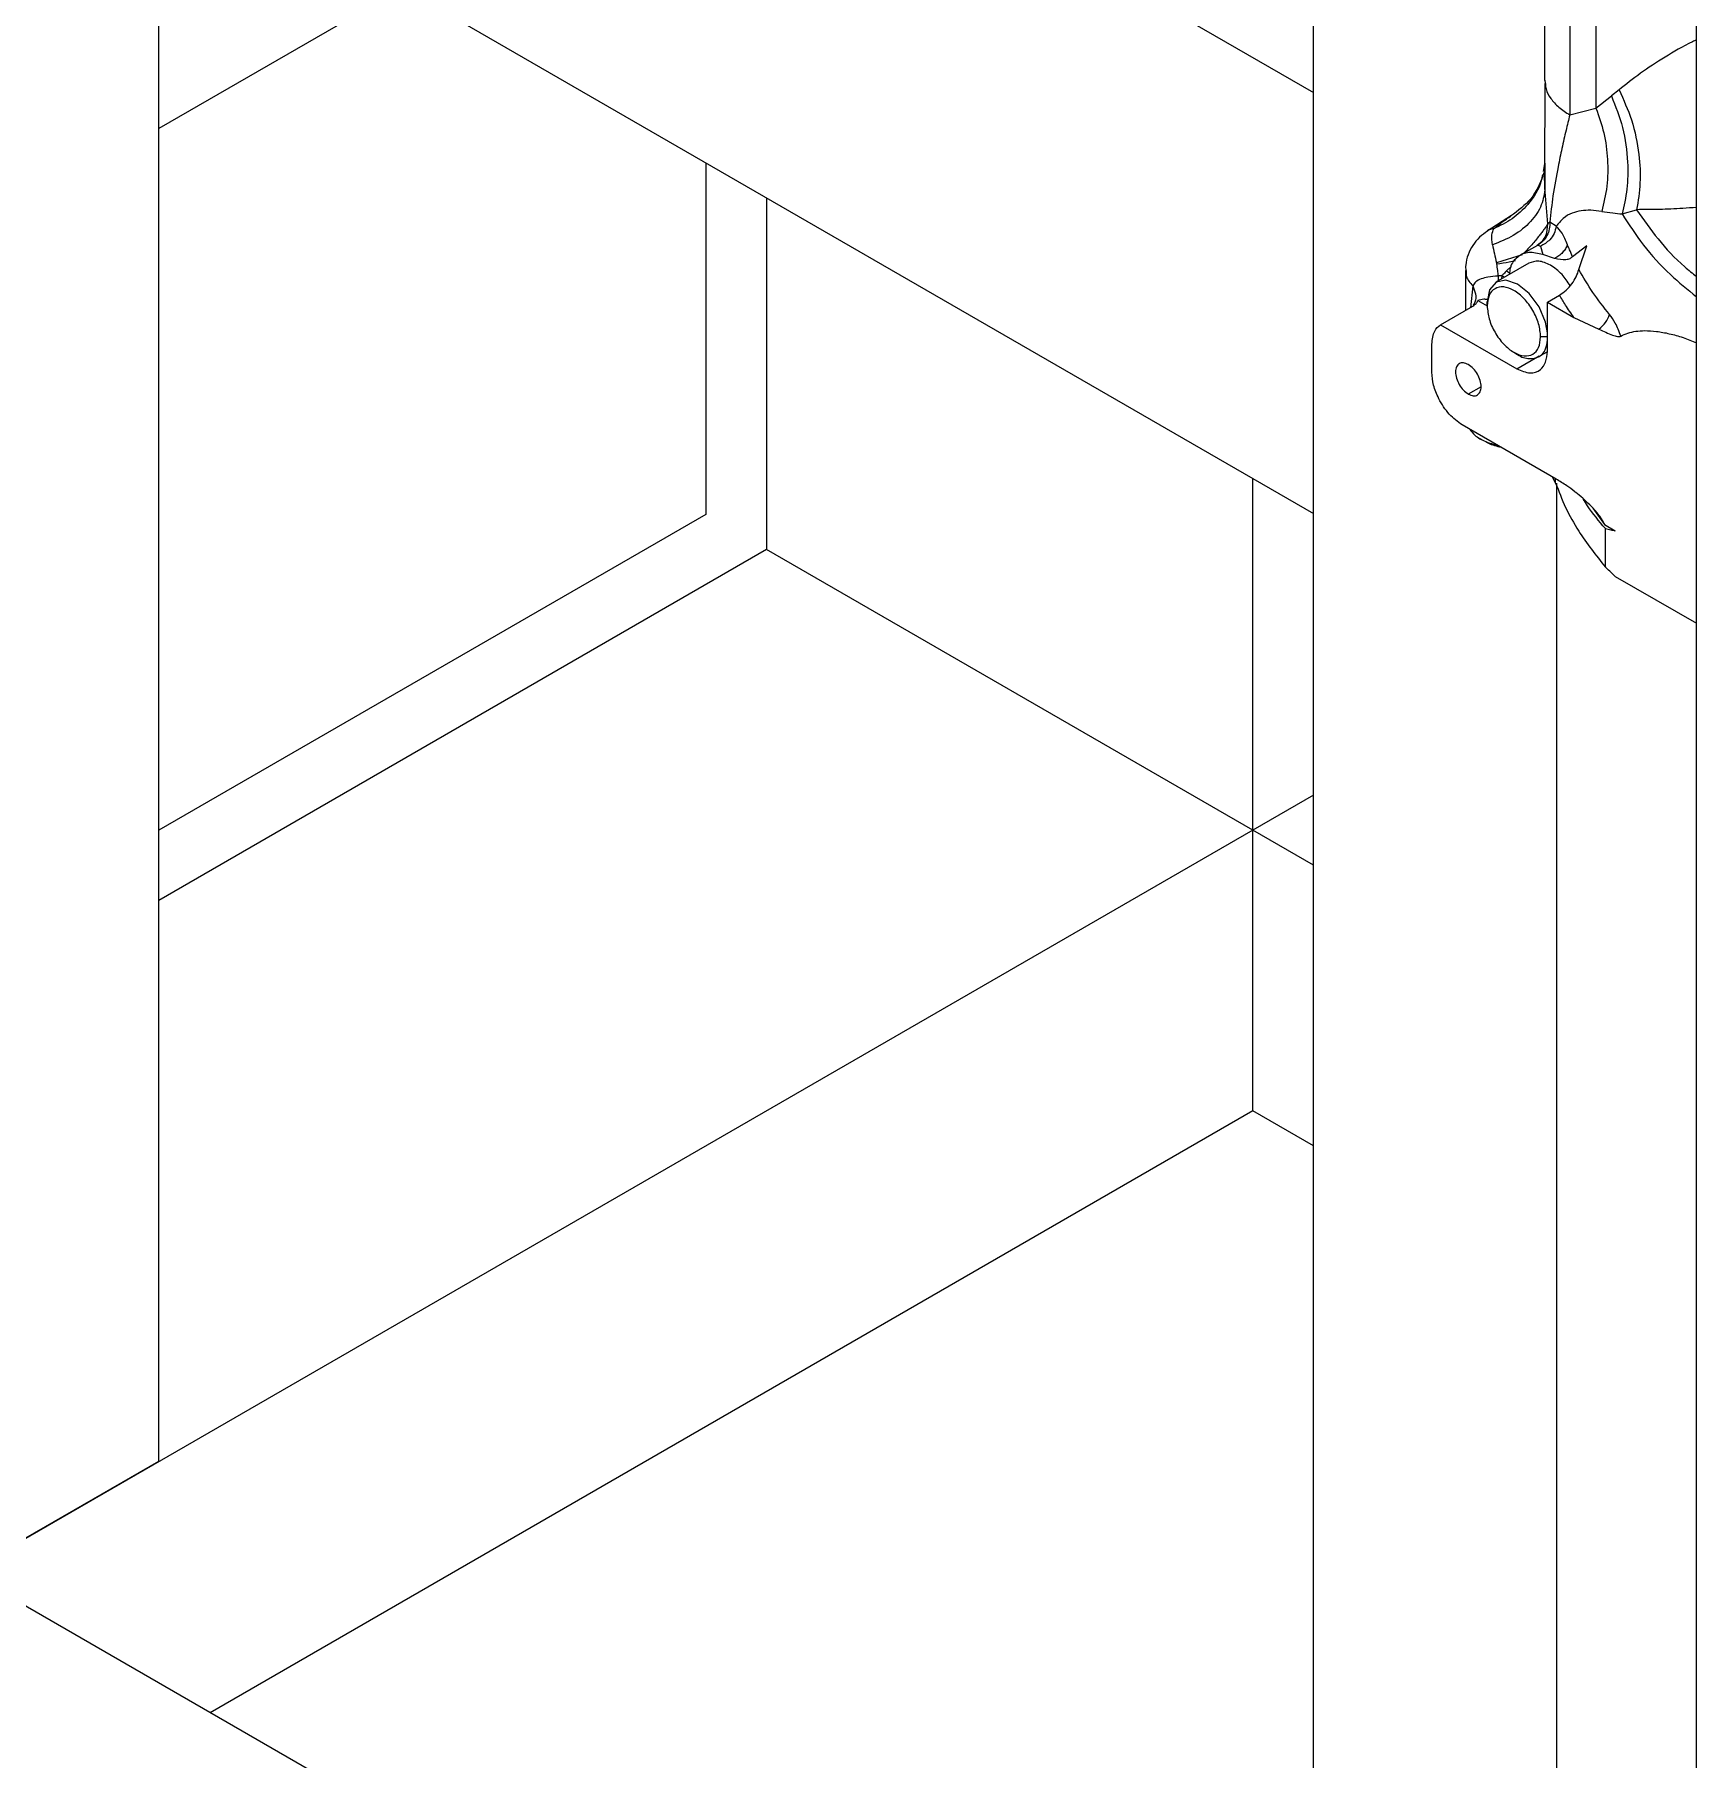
# Model space of a CAD drawing. Header units: millimetres. Extents: x 169 to 14583, y -399 to 10804.
# Drawn here: x 10782.5 to 10975.8, y 8012.6 to 8213.3 of the extents above; entities that cross this region are included whole.
import ezdxf

# ---------------------------------------------------------------- set-up
doc = ezdxf.new("R2010")
doc.units = ezdxf.units.MM
doc.header["$LTSCALE"] = 35

msp = doc.modelspace()

# ---------------------------------------------------------------- linework, layer by layer
at = {"color": 7, "linetype": 'Continuous', "lineweight": 18}
for p, q in [((10975.846, 7820.323), (10975.846, 8313.261)), ((10853.517, 8251.469), (10931.298, 8206.567)), ((10782.773, 8243.316), (10931.298, 8157.574)), ((10796.948, 8047.309), (10796.948, 8235.133)), ((10931.298, 7943.919), (10931.298, 8223.836)), ((10958.176, 8223.769), (10958.176, 8207.952)), ((10825.326, 8218.751), (10796.948, 8202.369)), ((10961.105, 8219.593), (10961.105, 8203.964)), ((10964.15, 8218.089), (10964.15, 8204.736)), ((10958.177, 8208.139), (10958.265, 8207.536)), ((10966.831, 8206.873), (10965.945, 8206.169)), ((10961.105, 8203.964), (10964.15, 8204.736)), ((10964.15, 8204.736), (10965.945, 8206.169)), ((10958.168, 8201.56), (10958.168, 8197.148)), ((10860.588, 8198.395), (10860.588, 8157.453)), ((10958.168, 8198.252), (10957.999, 8197.374)), ((10958.171, 8196.985), (10958.169, 8197.148)), ((10958.184, 8197.978), (10958.216, 8195.497)), ((10867.659, 8194.313), (10867.659, 8153.377)), ((10958.538, 8191.273), (10958.216, 8195.497)), ((10954.327, 8192.249), (10951.48, 8190.424)), ((10967.194, 8192.438), (10968.884, 8192.936)), ((10959.537, 8190.999), (10958.776, 8191.488)), ((10957.35, 8188.785), (10955.348, 8187.629)), ((10957.884, 8189.232), (10957.306, 8188.758)), ((10957.376, 8188.798), (10957.332, 8188.758)), ((10957.376, 8188.798), (10957.698, 8188.67)), ((10957.698, 8188.67), (10957.952, 8187.704)), ((10963.089, 8188.742), (10961.429, 8187.465)), ((10962.171, 8185.976), (10963.089, 8188.742)), ((10956.347, 8186.713), (10952.506, 8184.495)), ((10955.583, 8187.677), (10952.578, 8186.753)), ((10954.267, 8186.305), (10953.733, 8185.801)), ((10959.344, 8187.244), (10957.952, 8187.704)), ((10948.958, 8185.854), (10948.958, 8181.221)), ((10952.757, 8185.215), (10952.758, 8184.641)), ((10953.189, 8185.244), (10953.171, 8184.879)), ((10953.511, 8185.076), (10953.189, 8185.244)), ((10953.733, 8185.801), (10954.092, 8185.595)), ((10949.809, 8184.073), (10949.544, 8181.501)), ((10950.412, 8182.352), (10951.492, 8181.729)), ((10951.493, 8181.729), (10951.493, 8182.219)), ((10958.493, 8182.179), (10959.909, 8182.997)), ((10946.069, 8179.553), (10949.823, 8181.721)), ((10949.963, 8181.938), (10949.891, 8181.795)), ((10958.493, 8176.464), (10958.493, 8182.179)), ((10958.493, 8182.179), (10961.589, 8180.392)), ((10961.589, 8180.392), (10964.496, 8179.03)), ((10946.069, 8179.553), (10954.958, 8174.422)), ((10945.058, 8174.013), (10945.058, 8177.279)), ((10954.604, 8176.341), (10955.031, 8176.094)), ((10957.505, 8175.835), (10958.483, 8176.399)), ((10958.493, 8178.137), (10957.715, 8178.137)), ((10954.958, 8174.422), (10957.532, 8175.908)), ((10950.786, 8172.339), (10949.301, 8171.482)), ((10959.506, 8161.589), (10948.594, 8167.889)), ((10950.493, 8166.39), (10950.865, 8166.175)), ((10924.227, 8120.72), (10924.227, 8161.656)), ((10959.052, 8161.851), (10959.461, 8161.114)), ((10959.461, 8161.114), (10959.461, 8161.575)), ((10959.583, 7927.591), (10959.583, 8161.113)), ((10963.769, 8158.208), (10965.151, 8156.29)), ((10860.588, 8157.453), (10796.948, 8120.715)), ((10965.151, 8156.29), (10966.396, 8155.571)), ((10867.659, 8153.377), (10796.948, 8112.556)), ((10924.227, 8120.72), (10867.659, 8153.377)), ((10966.396, 8150.263), (10975.846, 8144.808)), ((10931.298, 8124.802), (10924.227, 8120.72)), ((10924.227, 8120.72), (10774.632, 8034.361)), ((10931.298, 8116.638), (10924.227, 8120.72)), ((10924.227, 8088.059), (10924.227, 8120.72)), ((10924.227, 8088.059), (10802.921, 8018.03)), ((10931.298, 8083.977), (10924.227, 8088.059)), ((10774.576, 8034.393), (10796.948, 8047.309)), ((10975.846, 7918.202), (10769.583, 8037.276))]:
    msp.add_line(p, q, dxfattribs=at)
at = {"color": 7, "linetype": 'Continuous', "lineweight": 18, "flags": 128}
for points in [[(10958.493, 8178.59), (10958.295, 8179.855), (10957.529, 8181.622), (10956.382, 8183.169), (10955.029, 8184.261), (10953.676, 8184.731), (10952.529, 8184.509), (10951.762, 8183.626), (10951.493, 8182.219), (10951.493, 8182.219)], [(10965.244, 8151.337), (10965.244, 8153.851), (10965.244, 8155.827)]]:
    msp.add_lwpolyline(points, dxfattribs=at)
at = {"color": 7, "linetype": 'Continuous', "lineweight": 18}
for points, knots in [([(10975.846, 8212.699), (10975.686, 8212.622), (10974.364, 8211.994), (10972.088, 8210.662), (10969.212, 8208.775), (10967.635, 8207.515), (10966.831, 8206.873)], [0, 0, 0, 0, 0.0419431, 0.34621, 0.6667729, 1, 1, 1, 1]), ([(10958.215, 8207.621), (10958.207, 8206.293), (10958.193, 8203.913), (10958.17, 8200.607), (10958.18, 8198.677), (10958.184, 8197.978)], [0, 0, 0, 0, 0.4458358, 0.7991652, 1, 1, 1, 1]), ([(10958.265, 8207.536), (10958.283, 8207.352), (10958.338, 8206.784), (10958.861, 8205.868), (10959.767, 8204.829), (10960.659, 8204.252), (10961.105, 8203.964)], [0, 0, 0, 0, 0.1369445, 0.4246297, 0.7123149, 1, 1, 1, 1]), ([(10966.831, 8206.873), (10967.355, 8205.728), (10968.443, 8203.353), (10969.203, 8199.589), (10969.384, 8196.01), (10969.051, 8193.962), (10968.884, 8192.936)], [0, 0, 0, 0, 0.26148024, 0.54225235, 0.77076829, 1, 1, 1, 1]), ([(10964.15, 8204.736), (10964.484, 8203.793), (10965.16, 8201.878), (10965.565, 8198.783), (10965.52, 8195.659), (10965.054, 8193.704), (10964.823, 8192.733)], [0, 0, 0, 0, 0.2447328, 0.4965076, 0.7500851, 1, 1, 1, 1]), ([(10965.945, 8206.169), (10966.423, 8204.963), (10967.396, 8202.514), (10967.904, 8198.743), (10967.843, 8195.311), (10967.408, 8193.387), (10967.194, 8192.438)], [0, 0, 0, 0, 0.2758318, 0.5601235, 0.7830559, 1, 1, 1, 1]), ([(10961.105, 8203.964), (10960.959, 8203.375), (10960.654, 8202.139), (10960.189, 8200.115), (10959.666, 8197.592), (10959.136, 8194.744), (10958.89, 8192.517), (10958.776, 8191.488)], [0, 0, 0, 0, 0.16575319, 0.34770239, 0.5207656, 0.77862159, 1, 1, 1, 1]), ([(10958.169, 8201.56), (10958.167, 8200.592), (10958.165, 8199.418), (10958.182, 8198.193), (10958.184, 8197.978)], [0, 0, 0, 0, 0.82441807, 1, 1, 1, 1]), ([(10957.932, 8197.031), (10957.891, 8196.781), (10957.68, 8195.491), (10956.422, 8193.664), (10954.496, 8191.779), (10953.004, 8191.073), (10952.274, 8190.728)], [0, 0, 0, 0, 0.0865637, 0.44802, 0.7299162, 1, 1, 1, 1]), ([(10957.984, 8196.874), (10957.598, 8195.944), (10956.847, 8194.132), (10955.084, 8192.822), (10954.225, 8192.184)], [0, 0, 0, 0, 0.513046, 1, 1, 1, 1]), ([(10958.129, 8197.254), (10958.129, 8197.257), (10958.116, 8197.352), (10958.06, 8197.148), (10958.006, 8196.95)], [0, 0, 0, 0, 0.0265418, 1, 1, 1, 1]), ([(10958.216, 8195.497), (10958.201, 8195.815), (10958.176, 8196.351), (10958.173, 8196.802), (10958.171, 8196.985)], [0, 0, 0, 0, 0.5933999, 1, 1, 1, 1]), ([(10958.216, 8195.497), (10958.131, 8194.821), (10957.958, 8193.437), (10956.64, 8191.505), (10954.675, 8189.864), (10952.946, 8189.178), (10952.1, 8188.843)], [0, 0, 0, 0, 0.2446121, 0.4999999, 0.7553878, 1, 1, 1, 1]), ([(10964.823, 8192.733), (10964.396, 8192.789), (10963.562, 8192.899), (10962.415, 8192.835), (10961.328, 8192.555), (10960.325, 8192.019), (10959.795, 8191.332), (10959.537, 8190.999)], [0, 0, 0, 0, 0.2037233, 0.3975818, 0.5825863, 0.7974497, 1, 1, 1, 1]), ([(10964.823, 8192.733), (10965.24, 8192.669), (10965.984, 8192.555), (10966.824, 8192.474), (10967.194, 8192.438)], [0, 0, 0, 0, 0.5599688, 1, 1, 1, 1]), ([(10967.194, 8192.438), (10967.977, 8191.221), (10969.543, 8188.786), (10972.476, 8185.556), (10974.81, 8183.65), (10975.846, 8182.804)], [0, 0, 0, 0, 0.35742461, 0.71484922, 1, 1, 1, 1]), ([(10975.846, 8193.189), (10975.307, 8193.15), (10973.788, 8193.041), (10971.415, 8192.946), (10969.758, 8192.94), (10968.884, 8192.936)], [0, 0, 0, 0, 0.2064325, 0.5816902, 1, 1, 1, 1]), ([(10968.884, 8192.936), (10969.678, 8191.79), (10971.265, 8189.498), (10973.672, 8186.906), (10975.383, 8185.532), (10975.846, 8185.161)], [0, 0, 0, 0, 0.4218138, 0.8436276, 1, 1, 1, 1]), ([(10951.519, 8190.442), (10951.202, 8190.215), (10950.555, 8189.751), (10949.792, 8188.804), (10949.25, 8187.708), (10948.966, 8186.695), (10948.991, 8186.069), (10949, 8185.853)], [0, 0, 0, 0, 0.21337827, 0.43529681, 0.65799849, 0.88182709, 1, 1, 1, 1]), ([(10952.274, 8190.728), (10952, 8190.684), (10951.717, 8190.637), (10951.525, 8190.449), (10951.519, 8190.443)], [0, 0, 0, 0, 0.967952, 1, 1, 1, 1]), ([(10952.1, 8188.843), (10952.059, 8189.254), (10951.978, 8190.053), (10952.178, 8190.508), (10952.274, 8190.728)], [0, 0, 0, 0, 0.5144624, 1, 1, 1, 1]), ([(10952.274, 8190.728), (10952.753, 8191.118), (10953.405, 8191.649), (10954.085, 8192.081), (10954.265, 8192.196)], [0, 0, 0, 0, 0.7344249, 1, 1, 1, 1]), ([(10958.538, 8191.273), (10958.417, 8191.087), (10958.24, 8190.814), (10957.861, 8190.298), (10957.413, 8189.719), (10956.744, 8188.914), (10956.073, 8188.201), (10955.757, 8187.865)], [0, 0, 0, 0, 0.2556555, 0.3767478, 0.4922505, 0.760556, 1, 1, 1, 1]), ([(10958.776, 8191.488), (10958.774, 8191.22), (10958.768, 8190.673), (10958.483, 8189.905), (10958.022, 8189.239), (10957.589, 8188.943), (10957.376, 8188.798)], [0, 0, 0, 0, 0.2451876, 0.4999997, 0.7548119, 1, 1, 1, 1]), ([(10959.537, 8190.999), (10959.464, 8190.717), (10959.316, 8190.149), (10958.724, 8189.267), (10958.082, 8188.894), (10957.698, 8188.67)], [0, 0, 0, 0, 0.2823288, 0.5696066, 1, 1, 1, 1]), ([(10957.876, 8189.228), (10958.043, 8189.455), (10958.479, 8190.049), (10958.515, 8190.805), (10958.538, 8191.273)], [0, 0, 0, 0, 0.3821371, 1, 1, 1, 1]), ([(10958.776, 8191.488), (10958.726, 8191.456), (10958.633, 8191.396), (10958.568, 8191.311), (10958.538, 8191.273)], [0, 0, 0, 0, 0.5435602, 1, 1, 1, 1]), ([(10960.834, 8188.863), (10960.625, 8189.347), (10960.206, 8190.321), (10959.761, 8190.772), (10959.537, 8190.999)], [0, 0, 0, 0, 0.4974848, 1, 1, 1, 1]), ([(10952.1, 8188.843), (10952.176, 8188.512), (10952.316, 8187.895), (10952.495, 8187.115), (10952.578, 8186.753)], [0, 0, 0, 0, 0.5361466, 1, 1, 1, 1]), ([(10961.429, 8187.465), (10961.312, 8187.725), (10961.103, 8188.189), (10960.916, 8188.657), (10960.834, 8188.863)], [0, 0, 0, 0, 0.55999827, 1, 1, 1, 1]), ([(10952.578, 8186.753), (10952.582, 8186.729), (10952.59, 8186.686), (10952.595, 8186.642), (10952.597, 8186.622)], [0, 0, 0, 0, 0.5577781, 1, 1, 1, 1]), ([(10952.597, 8186.622), (10953.099, 8186.7), (10953.867, 8186.819), (10954.542, 8186.98), (10954.776, 8187.035)], [0, 0, 0, 0, 0.6541846, 1, 1, 1, 1]), ([(10952.597, 8186.622), (10952.623, 8186.364), (10952.669, 8185.902), (10952.73, 8185.425), (10952.757, 8185.215)], [0, 0, 0, 0, 0.5590288, 1, 1, 1, 1]), ([(10957.952, 8187.704), (10957.398, 8187.839), (10956.288, 8188.109), (10954.988, 8187.513), (10954.197, 8186.567), (10954.091, 8185.671), (10954.058, 8185.392)], [0, 0, 0, 0, 0.2894686, 0.5789487, 0.8683769, 1, 1, 1, 1]), ([(10961.146, 8184.097), (10960.843, 8184.545), (10960.174, 8185.536), (10958.845, 8186.558), (10957.443, 8187.086), (10956.712, 8186.837), (10956.347, 8186.713)], [0, 0, 0, 0, 0.21565341, 0.47712868, 0.73860395, 1, 1, 1, 1]), ([(10961.429, 8187.465), (10961.328, 8187.377), (10961.111, 8187.189), (10960.429, 8187.03), (10959.798, 8187.154), (10959.344, 8187.244)], [0, 0, 0, 0, 0.1963768, 0.4223506, 1, 1, 1, 1]), ([(10949.037, 8185.853), (10949.027, 8185.615), (10949.001, 8184.988), (10949.499, 8184.424), (10949.809, 8184.073)], [0, 0, 0, 0, 0.3789175, 1, 1, 1, 1]), ([(10952.757, 8185.215), (10952.353, 8185.187), (10951.629, 8185.137), (10950.763, 8184.896), (10950.133, 8184.551), (10949.915, 8184.23), (10949.809, 8184.073)], [0, 0, 0, 0, 0.2967681, 0.5329528, 0.7728583, 1, 1, 1, 1]), ([(10953.189, 8185.244), (10953.11, 8185.24), (10952.966, 8185.231), (10952.821, 8185.22), (10952.757, 8185.215)], [0, 0, 0, 0, 0.55738588, 1, 1, 1, 1]), ([(10953.733, 8185.801), (10953.631, 8185.697), (10953.449, 8185.511), (10953.268, 8185.325), (10953.189, 8185.244)], [0, 0, 0, 0, 0.5627236, 1, 1, 1, 1]), ([(10959.909, 8182.997), (10960.165, 8183.167), (10960.673, 8183.505), (10961.339, 8184.274), (10961.879, 8185.114), (10962.075, 8185.692), (10962.171, 8185.976)], [0, 0, 0, 0, 0.268629, 0.5324933, 0.77049, 1, 1, 1, 1]), ([(10949.809, 8184.073), (10949.941, 8183.765), (10950.212, 8183.131), (10950.17, 8182.327), (10949.941, 8181.948), (10949.88, 8181.847)], [0, 0, 0, 0, 0.4086677, 0.8412537, 1, 1, 1, 1]), ([(10949.823, 8181.721), (10949.96, 8181.812), (10950.237, 8181.998), (10950.353, 8182.233), (10950.412, 8182.352)], [0, 0, 0, 0, 0.4935665, 1, 1, 1, 1]), ([(10951.54, 8182.466), (10951.39, 8182.489), (10950.976, 8182.554), (10950.632, 8182.431), (10950.412, 8182.352)], [0, 0, 0, 0, 0.363176, 1, 1, 1, 1]), ([(10957.715, 8178.137), (10957.668, 8178.635), (10957.575, 8179.63), (10956.855, 8181.241), (10955.827, 8182.632), (10954.604, 8183.62), (10953.382, 8184.043), (10952.353, 8183.84), (10951.634, 8183.058), (10951.54, 8182.172), (10951.493, 8181.729)], [0, 0, 0, 0, 0.1251265, 0.2500144, 0.3750144, 0.5000079, 0.6250079, 0.7500014, 0.8749616, 1, 1, 1, 1]), ([(10961.589, 8180.392), (10961.255, 8180.874), (10960.657, 8181.734), (10960.138, 8182.611), (10959.909, 8182.997)], [0, 0, 0, 0, 0.5599822, 1, 1, 1, 1]), ([(10951.493, 8181.729), (10951.54, 8181.232), (10951.634, 8180.237), (10952.353, 8178.626), (10953.382, 8177.235), (10954.604, 8176.247), (10955.827, 8175.823), (10956.856, 8176.027), (10957.574, 8176.809), (10957.668, 8177.694), (10957.715, 8178.137)], [0, 0, 0, 0, 0.1251265, 0.2500144, 0.3750144, 0.5000079, 0.6250079, 0.7500014, 0.8749616, 1, 1, 1, 1]), ([(10967.048, 8178.222), (10966.842, 8178.756), (10966.461, 8179.743), (10965.962, 8180.42), (10965.734, 8180.731)], [0, 0, 0, 0, 0.54192153, 1, 1, 1, 1]), ([(10945.058, 8177.279), (10945.117, 8177.842), (10945.223, 8178.85), (10945.81, 8179.338), (10946.069, 8179.553)], [0, 0, 0, 0, 0.5592569, 1, 1, 1, 1]), ([(10964.496, 8179.03), (10965.028, 8178.787), (10965.752, 8178.456), (10966.552, 8178.168), (10966.873, 8178.151), (10966.991, 8178.199), (10967.048, 8178.222)], [0, 0, 0, 0, 0.6061544, 0.824321, 0.916684, 1, 1, 1, 1]), ([(10967.048, 8178.222), (10967.311, 8178.35), (10967.851, 8178.613), (10968.791, 8178.81), (10969.906, 8178.886), (10971.211, 8178.801), (10972.703, 8178.519), (10974.252, 8178.106), (10975.321, 8177.661), (10975.846, 8177.443)], [0, 0, 0, 0, 0.1103888, 0.2267654, 0.3502101, 0.5051099, 0.6667813, 0.8363972, 1, 1, 1, 1]), ([(10954.958, 8174.422), (10955.477, 8174.199), (10956.514, 8173.754), (10957.676, 8174.177), (10958.37, 8175.122), (10958.452, 8176.016), (10958.493, 8176.464)], [0, 0, 0, 0, 0.2796188, 0.5592376, 0.7796189, 1, 1, 1, 1]), ([(10955.028, 8176.096), (10955.028, 8176.096), (10955.479, 8175.732), (10956.426, 8175.549), (10957.581, 8175.732), (10958.349, 8176.535), (10958.45, 8177.4), (10958.493, 8177.767)], [0, 0, 0, 0, 0.0000773, 0.2676787, 0.5352799, 0.8028809, 1, 1, 1, 1]), ([(10949.301, 8174.911), (10949.107, 8174.998), (10948.718, 8175.17), (10948.224, 8175.059), (10947.893, 8174.683), (10947.777, 8174.076), (10947.893, 8173.335), (10948.224, 8172.578), (10948.718, 8171.896), (10949.107, 8171.62), (10949.301, 8171.482)], [0, 0, 0, 0, 0.1250003, 0.2500004, 0.3749998, 0.5, 0.6250002, 0.7499996, 0.8749997, 1, 1, 1, 1]), ([(10949.301, 8171.482), (10949.495, 8171.395), (10949.884, 8171.222), (10950.378, 8171.334), (10950.708, 8171.71), (10950.824, 8172.317), (10950.708, 8173.058), (10950.378, 8173.815), (10949.884, 8174.497), (10949.495, 8174.773), (10949.301, 8174.911)], [0, 0, 0, 0, 0.1250003, 0.2500004, 0.3749998, 0.5, 0.6250002, 0.7499996, 0.8749997, 1, 1, 1, 1]), ([(10948.594, 8167.889), (10948.075, 8168.265), (10947.037, 8169.018), (10945.875, 8170.783), (10945.182, 8172.529), (10945.099, 8173.518), (10945.058, 8174.013)], [0, 0, 0, 0, 0.27961884, 0.5592376, 0.77961888, 1, 1, 1, 1]), ([(10949.478, 8167.379), (10949.653, 8167.147), (10950.074, 8166.589), (10951.209, 8165.922), (10952.232, 8165.646), (10952.696, 8165.521)], [0, 0, 0, 0, 0.2796047, 0.6727496, 1, 1, 1, 1]), ([(10951.349, 8165.937), (10951.446, 8165.877), (10951.923, 8165.575), (10952.597, 8165.422), (10953.134, 8165.3)], [0, 0, 0, 0, 0.2014862, 1, 1, 1, 1]), ([(10959.461, 8161.114), (10959.824, 8160.17), (10960.551, 8158.282), (10962.36, 8154.983), (10964.15, 8152.72), (10965.244, 8151.337)], [0, 0, 0, 0, 0.2800419, 0.5600837, 1, 1, 1, 1]), ([(10965.151, 8156.29), (10965.077, 8156.455), (10964.91, 8156.83), (10964.333, 8157.645), (10963.292, 8158.777), (10962.306, 8159.628), (10961.409, 8160.33), (10960.648, 8160.892), (10959.921, 8161.336), (10959.506, 8161.589)], [0, 0, 0, 0, 0.063454, 0.1438573, 0.3459636, 0.6220183, 0.6415083, 0.7956834, 1, 1, 1, 1]), ([(10965.244, 8155.827), (10964.509, 8156.698), (10963.563, 8157.818), (10962.84, 8158.99), (10962.679, 8159.251)], [0, 0, 0, 0, 0.7773946, 1, 1, 1, 1]), ([(10965.244, 8155.827), (10965.459, 8155.782), (10965.842, 8155.7), (10966.227, 8155.61), (10966.396, 8155.571)], [0, 0, 0, 0, 0.56117825, 1, 1, 1, 1]), ([(10966.396, 8150.263), (10966.181, 8150.462), (10965.796, 8150.817), (10965.413, 8151.177), (10965.244, 8151.337)], [0, 0, 0, 0, 0.5588148, 1, 1, 1, 1])]:
    msp.add_open_spline(points, degree=3, knots=knots, dxfattribs=at)
for points in [[(10960.834, 8188.863), (10960.762, 8188.703), (10960.619, 8188.382), (10960.273, 8187.943), (10959.852, 8187.549), (10959.513, 8187.345), (10959.344, 8187.244)], [(10965.734, 8180.731), (10965.056, 8181.586), (10963.702, 8183.297), (10962.681, 8185.083), (10962.171, 8185.976)], [(10964.496, 8179.03), (10964.772, 8179.28), (10965.324, 8179.782), (10965.597, 8180.414), (10965.734, 8180.731)]]:
    msp.add_open_spline(points, degree=3, dxfattribs=at)

doc.saveas('drawing.dxf')
